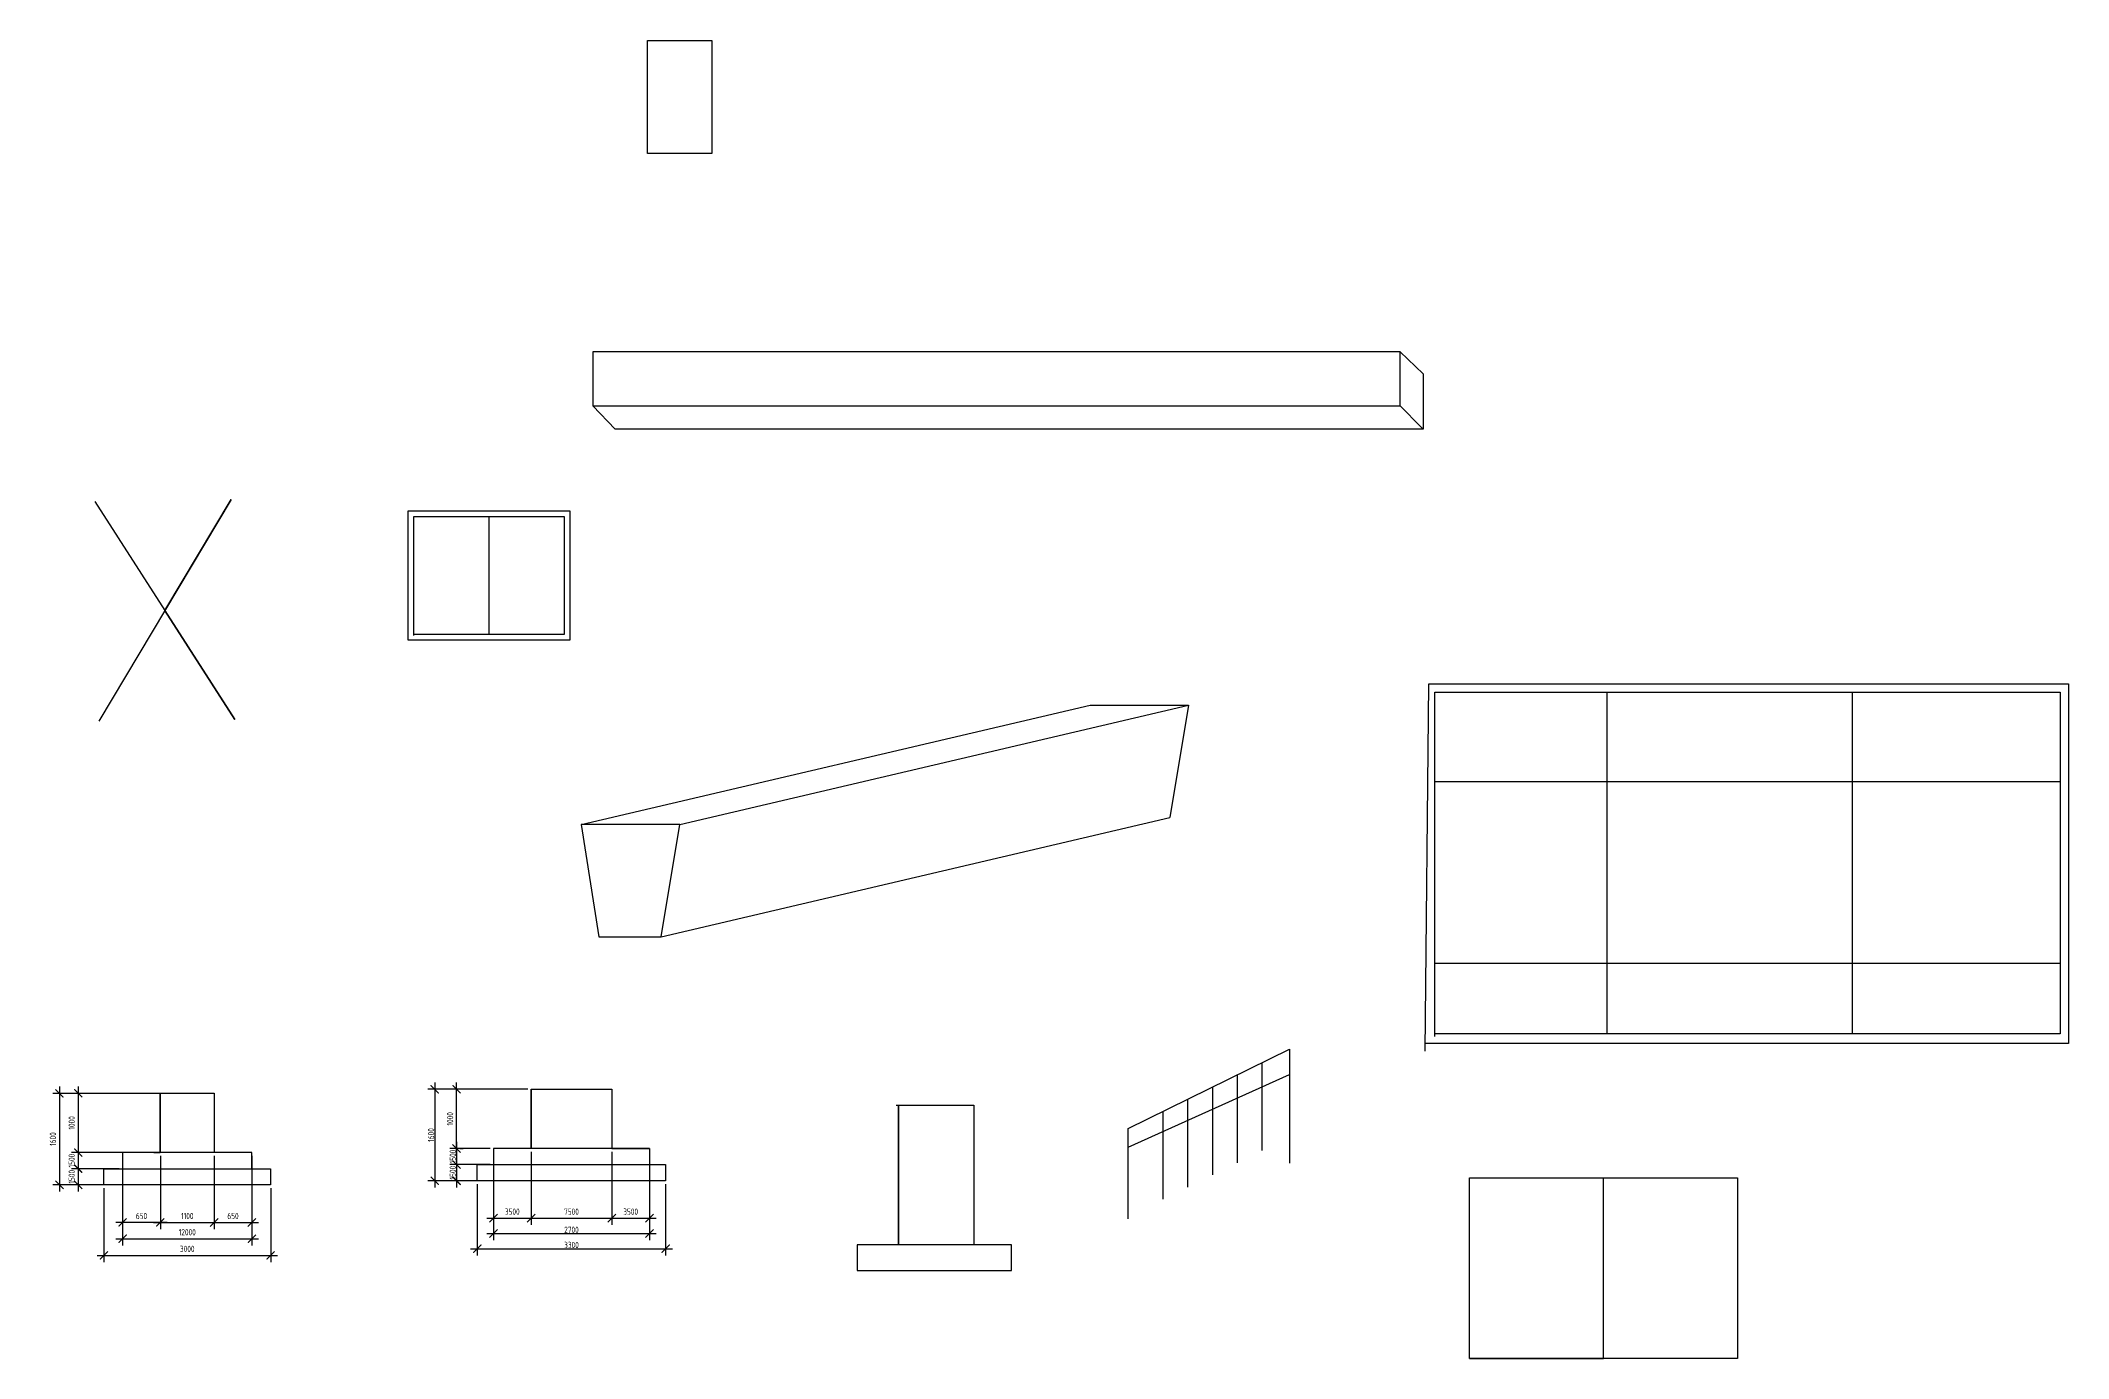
# Paper-space layout 'Лист1' of a CAD drawing. Header units: millimetres. Extents: x 14 to 391, y 36 to 281.
import ezdxf

# ---------------------------------------------------------------- set-up
doc = ezdxf.new("R2010")
doc.units = ezdxf.units.MM
doc.header["$LTSCALE"] = 0.5
doc.layers.add('размеры', color=7, linetype='Continuous')
doc.layers.add('ТОНКИЕе', color=7, linetype='Continuous', lineweight=25)
doc.styles.add('Наклонный', font='isocpeur.ttf', dxfattribs={"width": 0.7, "height": 3.5})
doc.dimstyles.new('СТРОИТЕЛЬНЫЙ', dxfattribs={"dimtxt": 3.5, "dimasz": 2.5, "dimexe": 1.25, "dimexo": 0.625, "dimtad": 1, "dimdec": 0, "dimlfac": 500, "dimdsep": 46, "dimtxsty": 'Наклонный', "dimblk1": 'ARCHTICK', "dimblk2": 'ARCHTICK', "dimsah": 1, "dimcen": 0, "dimdle": 1.25, "dimadec": 0, "dimazin": 0, "dimtfac": 0.75, "dimtdec": 0, "dimtmove": 0, "dimatfit": 3, "dimldrblk": 'ARCHTICK', "dimfxl": 1, "dimtolj": 1, "dimtzin": 0, "dimarcsym": 0})

# ---------------------------------------------------------------- blocks, each defined once
blk = doc.blocks.new('_ArchTick')
at = {"color": 0, "linetype": 'ByBlock', "const_width": 0.15}
blk.add_lwpolyline([(-0.5, -0.5), (0.5, 0.5)], dxfattribs=at)
blk = doc.blocks.new('*D692')
at = {"layer": 'Defpoints', "color": 0, "transparency": 16777216}
for p in [(36.05, 74.69), (46.05, 74.69), (46.05, 61.7)]:
    blk.add_point(p, dxfattribs=at)
at = {"layer": 'размеры', "color": 0, "lineweight": -2, "transparency": 16777216}
for p, q in [((36.05, 74.07), (36.05, 60.45)), ((46.05, 74.07), (46.05, 60.45)), ((34.8, 61.7), (47.3, 61.7))]:
    blk.add_line(p, q, dxfattribs=at)
at = {"layer": 'размеры', "color": 0, "lineweight": -2, "transparency": 16777216, "xscale": 1.5, "yscale": 1.5, "zscale": 1.5, "rotation": 180}
blk.add_blockref('_ArchTick', (36.05, 61.7), dxfattribs=at)
at = {"layer": 'размеры', "color": 0, "lineweight": -2, "transparency": 16777216, "xscale": 1.5, "yscale": 1.5, "zscale": 1.5}
blk.add_blockref('_ArchTick', (46.05, 61.7), dxfattribs=at)
at = {"layer": 'размеры', "color": 0, "lineweight": 5, "transparency": 16777216, "insert": (41.05, 62.9), "char_height": 3.5, "attachment_point": 5, "style": 'Наклонный'}
blk.add_mtext('\\A1;{\\H0.33333x;1100}', dxfattribs=at)
blk = doc.blocks.new('*D693')
at = {"layer": 'Defpoints', "color": 0, "transparency": 16777216}
for p in [(29.05, 74.69), (36.05, 74.69), (29.05, 61.7)]:
    blk.add_point(p, dxfattribs=at)
at = {"layer": 'размеры', "color": 0, "lineweight": -2, "transparency": 16777216}
for p, q in [((29.05, 74.07), (29.05, 60.45)), ((36.05, 74.07), (36.05, 60.45)), ((37.3, 61.7), (27.8, 61.7))]:
    blk.add_line(p, q, dxfattribs=at)
at = {"layer": 'размеры', "color": 0, "lineweight": -2, "transparency": 16777216, "xscale": 1.5, "yscale": 1.5, "zscale": 1.5, "rotation": 180}
blk.add_blockref('_ArchTick', (29.05, 61.7), dxfattribs=at)
at = {"layer": 'размеры', "color": 0, "lineweight": -2, "transparency": 16777216, "xscale": 1.5, "yscale": 1.5, "zscale": 1.5}
blk.add_blockref('_ArchTick', (36.05, 61.7), dxfattribs=at)
at = {"layer": 'размеры', "color": 0, "lineweight": 5, "transparency": 16777216, "insert": (32.55, 62.9), "char_height": 3.5, "attachment_point": 5, "style": 'Наклонный'}
blk.add_mtext('\\A1;{\\H0.33333x;650}', dxfattribs=at)
blk = doc.blocks.new('*D694')
at = {"layer": 'Defpoints', "color": 0, "transparency": 16777216}
for p in [(46.05, 74.69), (53.05, 74.69), (53.05, 61.7)]:
    blk.add_point(p, dxfattribs=at)
at = {"layer": 'размеры', "color": 0, "lineweight": -2, "transparency": 16777216}
for p, q in [((46.05, 74.07), (46.05, 60.45)), ((53.05, 74.07), (53.05, 60.45)), ((44.8, 61.7), (54.3, 61.7))]:
    blk.add_line(p, q, dxfattribs=at)
at = {"layer": 'размеры', "color": 0, "lineweight": -2, "transparency": 16777216, "xscale": 1.5, "yscale": 1.5, "zscale": 1.5, "rotation": 180}
blk.add_blockref('_ArchTick', (46.05, 61.7), dxfattribs=at)
at = {"layer": 'размеры', "color": 0, "lineweight": -2, "transparency": 16777216, "xscale": 1.5, "yscale": 1.5, "zscale": 1.5}
blk.add_blockref('_ArchTick', (53.05, 61.7), dxfattribs=at)
at = {"layer": 'размеры', "color": 0, "lineweight": 5, "transparency": 16777216, "insert": (49.55, 62.9), "char_height": 3.5, "attachment_point": 5, "style": 'Наклонный'}
blk.add_mtext('\\A1;{\\H0.33333x;650}', dxfattribs=at)
blk = doc.blocks.new('*D695')
at = {"layer": 'Defpoints', "color": 0, "transparency": 16777216}
for p in [(29.05, 74.69), (53.05, 74.69), (53.05, 58.68)]:
    blk.add_point(p, dxfattribs=at)
at = {"layer": 'размеры', "color": 0, "lineweight": -2, "transparency": 16777216}
for p, q in [((29.05, 74.07), (29.05, 57.43)), ((53.05, 74.07), (53.05, 57.43)), ((27.8, 58.68), (54.3, 58.68))]:
    blk.add_line(p, q, dxfattribs=at)
at = {"layer": 'размеры', "color": 0, "lineweight": -2, "transparency": 16777216, "xscale": 1.5, "yscale": 1.5, "zscale": 1.5, "rotation": 180}
blk.add_blockref('_ArchTick', (29.05, 58.68), dxfattribs=at)
at = {"layer": 'размеры', "color": 0, "lineweight": -2, "transparency": 16777216, "xscale": 1.5, "yscale": 1.5, "zscale": 1.5}
blk.add_blockref('_ArchTick', (53.05, 58.68), dxfattribs=at)
at = {"layer": 'размеры', "color": 0, "lineweight": 5, "transparency": 16777216, "insert": (41.05, 59.89), "char_height": 3.5, "attachment_point": 5, "style": 'Наклонный'}
blk.add_mtext('\\A1;{\\H0.33333x;12000}', dxfattribs=at)
blk = doc.blocks.new('*D696')
at = {"layer": 'Defpoints', "color": 0, "transparency": 16777216}
for p in [(25.55, 68.69), (56.55, 68.69), (56.55, 55.58)]:
    blk.add_point(p, dxfattribs=at)
at = {"layer": 'размеры', "color": 0, "lineweight": -2, "transparency": 16777216}
for p, q in [((25.55, 68.07), (25.55, 54.33)), ((56.55, 68.07), (56.55, 54.33)), ((24.3, 55.58), (57.8, 55.58))]:
    blk.add_line(p, q, dxfattribs=at)
at = {"layer": 'размеры', "color": 0, "lineweight": -2, "transparency": 16777216, "xscale": 1.5, "yscale": 1.5, "zscale": 1.5, "rotation": 180}
blk.add_blockref('_ArchTick', (25.55, 55.58), dxfattribs=at)
at = {"layer": 'размеры', "color": 0, "lineweight": -2, "transparency": 16777216, "xscale": 1.5, "yscale": 1.5, "zscale": 1.5}
blk.add_blockref('_ArchTick', (56.55, 55.58), dxfattribs=at)
at = {"layer": 'размеры', "color": 0, "lineweight": 5, "transparency": 16777216, "insert": (41.05, 56.79), "char_height": 3.5, "attachment_point": 5, "style": 'Наклонный'}
blk.add_mtext('\\A1;{\\H0.33333x;3000}', dxfattribs=at)
blk = doc.blocks.new('*D697')
at = {"layer": 'Defpoints', "color": 0, "transparency": 16777216}
for p in [(46.05, 85.69), (20.79, 74.69), (46.05, 74.69)]:
    blk.add_point(p, dxfattribs=at)
at = {"layer": 'размеры', "color": 0, "lineweight": -2, "transparency": 16777216}
for p, q in [((20.79, 86.94), (20.79, 73.44)), ((45.42, 85.69), (19.54, 85.69)), ((45.42, 74.69), (19.54, 74.69))]:
    blk.add_line(p, q, dxfattribs=at)
at = {"layer": 'размеры', "color": 0, "lineweight": -2, "transparency": 16777216, "xscale": 1.5, "yscale": 1.5, "zscale": 1.5}
for p, rotation in [((20.79, 85.69), 90), ((20.79, 74.69), 270)]:
    blk.add_blockref('_ArchTick', p, dxfattribs=dict(at, rotation=rotation))
at = {"layer": 'размеры', "color": 0, "lineweight": 5, "transparency": 16777216, "insert": (19.58, 80.19), "char_height": 3.5, "attachment_point": 5, "rotation": 90, "style": 'Наклонный'}
blk.add_mtext('\\A1;{\\H0.33333x;1000}', dxfattribs=at)
blk = doc.blocks.new('*D698')
at = {"layer": 'Defpoints', "color": 0, "transparency": 16777216}
for p in [(20.79, 71.69), (29.05, 74.69), (29.05, 71.69)]:
    blk.add_point(p, dxfattribs=at)
at = {"layer": 'размеры', "color": 0, "lineweight": -2, "transparency": 16777216}
for p, q in [((20.79, 75.94), (20.79, 70.44)), ((28.42, 74.69), (19.54, 74.69)), ((28.42, 71.69), (19.54, 71.69))]:
    blk.add_line(p, q, dxfattribs=at)
at = {"layer": 'размеры', "color": 0, "lineweight": -2, "transparency": 16777216, "xscale": 1.5, "yscale": 1.5, "zscale": 1.5}
for p, rotation in [((20.79, 74.69), 90), ((20.79, 71.69), 270)]:
    blk.add_blockref('_ArchTick', p, dxfattribs=dict(at, rotation=rotation))
at = {"layer": 'размеры', "color": 0, "lineweight": 5, "transparency": 16777216, "insert": (19.58, 73.19), "char_height": 3.5, "attachment_point": 5, "rotation": 90, "style": 'Наклонный'}
blk.add_mtext('\\A1;{\\H0.33333x;1500}', dxfattribs=at)
blk = doc.blocks.new('*D699')
at = {"layer": 'Defpoints', "color": 0, "transparency": 16777216}
for p in [(25.55, 71.69), (20.79, 68.69), (25.55, 68.69)]:
    blk.add_point(p, dxfattribs=at)
at = {"layer": 'размеры', "color": 0, "lineweight": -2, "transparency": 16777216}
for p, q in [((24.92, 71.69), (19.54, 71.69)), ((20.79, 72.94), (20.79, 67.44)), ((24.92, 68.69), (19.54, 68.69))]:
    blk.add_line(p, q, dxfattribs=at)
at = {"layer": 'размеры', "color": 0, "lineweight": -2, "transparency": 16777216, "xscale": 1.5, "yscale": 1.5, "zscale": 1.5}
for p, rotation in [((20.79, 71.69), 90), ((20.79, 68.69), 270)]:
    blk.add_blockref('_ArchTick', p, dxfattribs=dict(at, rotation=rotation))
at = {"layer": 'размеры', "color": 0, "lineweight": 5, "transparency": 16777216, "insert": (19.58, 70.19), "char_height": 3.5, "attachment_point": 5, "rotation": 90, "style": 'Наклонный'}
blk.add_mtext('\\A1;{\\H0.33333x;1500}', dxfattribs=at)
blk = doc.blocks.new('*D700')
at = {"layer": 'Defpoints', "color": 0, "transparency": 16777216}
for p in [(36.05, 85.69), (17.3, 68.69), (36.05, 68.69)]:
    blk.add_point(p, dxfattribs=at)
at = {"layer": 'размеры', "color": 0, "lineweight": -2, "transparency": 16777216}
for p, q in [((17.3, 86.94), (17.3, 67.44)), ((35.42, 85.69), (16.05, 85.69)), ((35.42, 68.69), (16.05, 68.69))]:
    blk.add_line(p, q, dxfattribs=at)
at = {"layer": 'размеры', "color": 0, "lineweight": -2, "transparency": 16777216, "xscale": 1.5, "yscale": 1.5, "zscale": 1.5}
for p, rotation in [((17.3, 85.69), 90), ((17.3, 68.69), 270)]:
    blk.add_blockref('_ArchTick', p, dxfattribs=dict(at, rotation=rotation))
at = {"layer": 'размеры', "color": 0, "lineweight": 5, "transparency": 16777216, "insert": (16.09, 77.19), "char_height": 3.5, "attachment_point": 5, "rotation": 90, "style": 'Наклонный'}
blk.add_mtext('\\A1;{\\H0.33333x;1600}', dxfattribs=at)
blk = doc.blocks.new('*D701')
at = {"layer": 'Defpoints', "color": 0, "transparency": 16777216}
for p in [(97.94, 75.45), (91.09, 72.45), (97.94, 72.45)]:
    blk.add_point(p, dxfattribs=at)
at = {"layer": 'размеры', "color": 0, "lineweight": -2, "transparency": 16777216}
for p, q in [((97.32, 75.45), (89.84, 75.45)), ((91.09, 76.7), (91.09, 71.2)), ((97.32, 72.45), (89.84, 72.45))]:
    blk.add_line(p, q, dxfattribs=at)
at = {"layer": 'размеры', "color": 0, "lineweight": -2, "transparency": 16777216, "xscale": 1.5, "yscale": 1.5, "zscale": 1.5}
for p, rotation in [((91.09, 75.45), 90), ((91.09, 72.45), 270)]:
    blk.add_blockref('_ArchTick', p, dxfattribs=dict(at, rotation=rotation))
at = {"layer": 'размеры', "color": 0, "lineweight": 5, "transparency": 16777216, "insert": (90.4, 73.95), "char_height": 3.5, "attachment_point": 5, "rotation": 90, "style": 'Наклонный'}
blk.add_mtext('\\A1;{\\H0.33333x;1500}', dxfattribs=at)
blk = doc.blocks.new('*D702')
at = {"layer": 'Defpoints', "color": 0, "transparency": 16777216}
for p in [(94.94, 72.45), (91.09, 69.45), (94.94, 69.45)]:
    blk.add_point(p, dxfattribs=at)
at = {"layer": 'размеры', "color": 0, "lineweight": -2, "transparency": 16777216}
for p, q in [((94.32, 72.45), (89.84, 72.45)), ((91.09, 73.7), (91.09, 68.2)), ((94.32, 69.45), (89.84, 69.45))]:
    blk.add_line(p, q, dxfattribs=at)
at = {"layer": 'размеры', "color": 0, "lineweight": -2, "transparency": 16777216, "xscale": 1.5, "yscale": 1.5, "zscale": 1.5}
for p, rotation in [((91.09, 72.45), 90), ((91.09, 69.45), 270)]:
    blk.add_blockref('_ArchTick', p, dxfattribs=dict(at, rotation=rotation))
at = {"layer": 'размеры', "color": 0, "lineweight": 5, "transparency": 16777216, "insert": (90.4, 70.95), "char_height": 3.5, "attachment_point": 5, "rotation": 90, "style": 'Наклонный'}
blk.add_mtext('\\A1;{\\H0.33333x;1500}', dxfattribs=at)
blk = doc.blocks.new('*D703')
at = {"layer": 'Defpoints', "color": 0, "transparency": 16777216}
for p in [(104.94, 86.45), (87.03, 69.45), (97.94, 69.45)]:
    blk.add_point(p, dxfattribs=at)
at = {"layer": 'размеры', "color": 0, "lineweight": -2, "transparency": 16777216}
for p, q in [((87.03, 87.7), (87.03, 68.2)), ((104.32, 86.45), (85.78, 86.45)), ((97.32, 69.45), (85.78, 69.45))]:
    blk.add_line(p, q, dxfattribs=at)
at = {"layer": 'размеры', "color": 0, "lineweight": -2, "transparency": 16777216, "xscale": 1.5, "yscale": 1.5, "zscale": 1.5}
for p, rotation in [((87.03, 86.45), 90), ((87.03, 69.45), 270)]:
    blk.add_blockref('_ArchTick', p, dxfattribs=dict(at, rotation=rotation))
at = {"layer": 'размеры', "color": 0, "lineweight": 5, "transparency": 16777216, "insert": (86.35, 77.95), "char_height": 3.5, "attachment_point": 5, "rotation": 90, "style": 'Наклонный'}
blk.add_mtext('\\A1;{\\H0.33333x;1600}', dxfattribs=at)
blk = doc.blocks.new('*D704')
at = {"layer": 'Defpoints', "color": 0, "transparency": 16777216}
for p in [(126.94, 75.45), (97.94, 72.45), (126.94, 59.66)]:
    blk.add_point(p, dxfattribs=at)
at = {"layer": 'размеры', "color": 0, "lineweight": -2, "transparency": 16777216}
for p, q in [((97.94, 71.83), (97.94, 58.41)), ((126.94, 74.83), (126.94, 58.41)), ((96.69, 59.66), (128.19, 59.66))]:
    blk.add_line(p, q, dxfattribs=at)
at = {"layer": 'размеры', "color": 0, "lineweight": -2, "transparency": 16777216, "xscale": 1.5, "yscale": 1.5, "zscale": 1.5, "rotation": 180}
blk.add_blockref('_ArchTick', (97.94, 59.66), dxfattribs=at)
at = {"layer": 'размеры', "color": 0, "lineweight": -2, "transparency": 16777216, "xscale": 1.5, "yscale": 1.5, "zscale": 1.5}
blk.add_blockref('_ArchTick', (126.94, 59.66), dxfattribs=at)
at = {"layer": 'размеры', "color": 0, "lineweight": 5, "transparency": 16777216, "insert": (112.44, 60.34), "char_height": 3.5, "attachment_point": 5, "style": 'Наклонный'}
blk.add_mtext('\\A1;{\\H0.33333x;2700}', dxfattribs=at)
blk = doc.blocks.new('*D705')
at = {"layer": 'Defpoints', "color": 0, "transparency": 16777216}
for p in [(94.94, 69.45), (129.94, 69.45), (129.94, 56.83)]:
    blk.add_point(p, dxfattribs=at)
at = {"layer": 'размеры', "color": 0, "lineweight": -2, "transparency": 16777216}
for p, q in [((94.94, 68.83), (94.94, 55.58)), ((129.94, 68.83), (129.94, 55.58)), ((93.69, 56.83), (131.19, 56.83))]:
    blk.add_line(p, q, dxfattribs=at)
at = {"layer": 'размеры', "color": 0, "lineweight": -2, "transparency": 16777216, "xscale": 1.5, "yscale": 1.5, "zscale": 1.5, "rotation": 180}
blk.add_blockref('_ArchTick', (94.94, 56.83), dxfattribs=at)
at = {"layer": 'размеры', "color": 0, "lineweight": -2, "transparency": 16777216, "xscale": 1.5, "yscale": 1.5, "zscale": 1.5}
blk.add_blockref('_ArchTick', (129.94, 56.83), dxfattribs=at)
at = {"layer": 'размеры', "color": 0, "lineweight": 5, "transparency": 16777216, "insert": (112.44, 57.52), "char_height": 3.5, "attachment_point": 5, "style": 'Наклонный'}
blk.add_mtext('\\A1;{\\H0.33333x;3300}', dxfattribs=at)
blk = doc.blocks.new('*D706')
at = {"layer": 'Defpoints', "color": 0, "transparency": 16777216}
for p in [(97.94, 75.45), (104.94, 75.45), (104.94, 62.5)]:
    blk.add_point(p, dxfattribs=at)
at = {"layer": 'размеры', "color": 0, "lineweight": -2, "transparency": 16777216}
for p, q in [((97.94, 74.83), (97.94, 61.25)), ((104.94, 74.83), (104.94, 61.25)), ((96.69, 62.5), (106.19, 62.5))]:
    blk.add_line(p, q, dxfattribs=at)
at = {"layer": 'размеры', "color": 0, "lineweight": -2, "transparency": 16777216, "xscale": 1.5, "yscale": 1.5, "zscale": 1.5, "rotation": 180}
blk.add_blockref('_ArchTick', (97.94, 62.5), dxfattribs=at)
at = {"layer": 'размеры', "color": 0, "lineweight": -2, "transparency": 16777216, "xscale": 1.5, "yscale": 1.5, "zscale": 1.5}
blk.add_blockref('_ArchTick', (104.94, 62.5), dxfattribs=at)
at = {"layer": 'размеры', "color": 0, "lineweight": 5, "transparency": 16777216, "insert": (101.44, 63.71), "char_height": 3.5, "attachment_point": 5, "style": 'Наклонный'}
blk.add_mtext('\\A1;{\\H0.33333x;3500}', dxfattribs=at)
blk = doc.blocks.new('*D707')
at = {"layer": 'Defpoints', "color": 0, "transparency": 16777216}
for p in [(104.94, 75.45), (119.94, 75.45), (119.94, 62.5)]:
    blk.add_point(p, dxfattribs=at)
at = {"layer": 'размеры', "color": 0, "lineweight": -2, "transparency": 16777216}
for p, q in [((104.94, 74.83), (104.94, 61.25)), ((119.94, 74.83), (119.94, 61.25)), ((103.69, 62.5), (121.19, 62.5))]:
    blk.add_line(p, q, dxfattribs=at)
at = {"layer": 'размеры', "color": 0, "lineweight": -2, "transparency": 16777216, "xscale": 1.5, "yscale": 1.5, "zscale": 1.5, "rotation": 180}
blk.add_blockref('_ArchTick', (104.94, 62.5), dxfattribs=at)
at = {"layer": 'размеры', "color": 0, "lineweight": -2, "transparency": 16777216, "xscale": 1.5, "yscale": 1.5, "zscale": 1.5}
blk.add_blockref('_ArchTick', (119.94, 62.5), dxfattribs=at)
at = {"layer": 'размеры', "color": 0, "lineweight": 5, "transparency": 16777216, "insert": (112.44, 63.71), "char_height": 3.5, "attachment_point": 5, "style": 'Наклонный'}
blk.add_mtext('\\A1;{\\H0.33333x;7500}', dxfattribs=at)
blk = doc.blocks.new('*D708')
at = {"layer": 'Defpoints', "color": 0, "transparency": 16777216}
for p in [(119.94, 75.45), (126.94, 75.45), (126.94, 62.5)]:
    blk.add_point(p, dxfattribs=at)
at = {"layer": 'размеры', "color": 0, "lineweight": -2, "transparency": 16777216}
for p, q in [((119.94, 74.83), (119.94, 61.25)), ((126.94, 74.83), (126.94, 61.25)), ((118.69, 62.5), (128.19, 62.5))]:
    blk.add_line(p, q, dxfattribs=at)
at = {"layer": 'размеры', "color": 0, "lineweight": -2, "transparency": 16777216, "xscale": 1.5, "yscale": 1.5, "zscale": 1.5, "rotation": 180}
blk.add_blockref('_ArchTick', (119.94, 62.5), dxfattribs=at)
at = {"layer": 'размеры', "color": 0, "lineweight": -2, "transparency": 16777216, "xscale": 1.5, "yscale": 1.5, "zscale": 1.5}
blk.add_blockref('_ArchTick', (126.94, 62.5), dxfattribs=at)
at = {"layer": 'размеры', "color": 0, "lineweight": 5, "transparency": 16777216, "insert": (123.44, 63.71), "char_height": 3.5, "attachment_point": 5, "style": 'Наклонный'}
blk.add_mtext('\\A1;{\\H0.33333x;3500}', dxfattribs=at)
blk = doc.blocks.new('*D709')
at = {"layer": 'Defpoints', "color": 0, "transparency": 16777216}
for p in [(91.09, 86.45), (95.05, 86.45), (91.09, 75.45)]:
    blk.add_point(p, dxfattribs=at)
at = {"layer": 'размеры', "color": 0, "lineweight": -2, "transparency": 16777216}
for p, q in [((91.09, 74.2), (91.09, 87.7)), ((94.42, 86.45), (89.84, 86.45)), ((91.71, 75.45), (92.34, 75.45))]:
    blk.add_line(p, q, dxfattribs=at)
at = {"layer": 'размеры', "color": 0, "lineweight": -2, "transparency": 16777216, "xscale": 1.5, "yscale": 1.5, "zscale": 1.5}
for p, rotation in [((91.09, 86.45), 90), ((91.09, 75.45), 270)]:
    blk.add_blockref('_ArchTick', p, dxfattribs=dict(at, rotation=rotation))
at = {"layer": 'размеры', "color": 0, "lineweight": 5, "transparency": 16777216, "insert": (89.88, 80.95), "char_height": 3.5, "attachment_point": 5, "rotation": 90, "style": 'Наклонный'}
blk.add_mtext('\\A1;{\\H0.33333x;1000}', dxfattribs=at)

psp = doc.layouts.new('Лист1')

# ---------------------------------------------------------------- linework, layer by layer
at = {"layer": 'ТОНКИЕе', "color": 0}
for points in [[(126.5497, 260.2703), (126.5497, 281.2703), (138.5497, 281.2703), (138.5497, 260.2703), (126.5497, 260.2703)], [(116.3901, 223.4301), (116.3901, 213.4301), (266.3901, 213.4301), (266.3901, 223.4301), (116.3901, 223.4301), (116.3901, 213.4301), (120.5725, 209.0706)], [(266.3901, 223.4301), (270.6751, 219.3292), (270.6751, 209.0706), (270.333, 209.4187), (270.333, 209.4187), (270.6751, 209.0706), (120.5725, 209.0706)], [(266.3901, 213.4301), (270.333, 209.4187)], [(23.9073, 195.6693), (49.9186, 155.1692), (36.913, 175.4192), (49.2156, 196.0205), (24.6103, 154.818)], [(82.122, 169.8796), (82.122, 193.8796), (112.122, 193.8796), (112.122, 169.8796), (82.122, 169.8796)], [(83.1475, 170.7295), (83.1475, 192.8648), (111.053, 192.8648), (111.053, 170.9422), (83.1475, 170.9422)], [(97.1002, 192.8648), (97.1002, 170.9422)], [(271.0634, 93.5256), (271.7603, 161.7508), (390.581, 161.7508), (390.581, 94.918), (271.0776, 94.918)], [(272.8457, 96.2615), (272.8457, 160.2437), (389.0212, 160.2437), (389.0212, 96.7285), (272.8457, 96.7285)], [(304.8247, 160.2437), (304.8247, 99.4607), (304.8247, 96.7285)], [(350.3894, 160.2437), (350.3894, 96.7285)], [(114.2701, 135.6384), (208.805, 157.8333)], [(132.5672, 135.6384), (227.1021, 157.8333)], [(208.805, 157.8333), (227.1021, 157.8333), (223.6169, 136.944)], [(272.8457, 143.6396), (389.0212, 143.6396)], [(129.0821, 114.7491), (223.6169, 136.944)], [(117.5375, 114.7491), (129.0821, 114.7491), (132.5672, 135.6384), (114.2701, 135.6384), (117.5375, 114.7491)], [(272.8457, 109.8952), (389.0212, 109.8952)], [(215.8708, 62.3841), (215.8708, 79.1459), (245.844, 93.9021), (245.844, 72.6991)], [(240.7233, 91.3811), (240.7233, 75.0755)], [(215.8708, 75.7076), (245.844, 89.1744)], [(231.5188, 86.8497), (231.5188, 70.544)], [(236.121, 89.1154), (236.121, 72.8098)], [(36.0453, 85.6934), (46.0453, 85.6934), (46.0453, 74.6934), (36.0453, 74.6934), (36.0453, 85.6934), (36.0453, 74.6934)], [(126.9405, 75.453), (104.9405, 75.453), (104.9405, 86.453), (104.9405, 75.453), (97.9405, 75.453), (97.9405, 72.453), (129.9405, 72.453)], [(104.9405, 86.453), (119.9405, 86.453)], [(104.9405, 86.453), (119.9405, 86.453), (119.9405, 75.453), (126.9405, 75.453), (126.9405, 72.453), (129.9405, 72.453), (129.9405, 69.453)], [(172.7702, 83.5081), (187.2065, 83.5081), (187.2065, 57.5212), (173.199, 57.5212), (173.199, 83.5081), (173.199, 57.5212), (165.5331, 57.5212), (165.5331, 52.7854), (187.2065, 52.7854), (194.2156, 52.7854), (194.2156, 57.5212), (187.2065, 57.5212)], [(226.9166, 84.5839), (226.9166, 68.2783)], [(222.3143, 82.3182), (222.3143, 66.0126)], [(53.0453, 71.6934), (56.5453, 71.6934), (56.5453, 68.6934), (29.0453, 68.6934), (25.5453, 68.6934), (25.5453, 71.6934), (29.0453, 71.6934)], [(36.0453, 74.6934), (34.8453, 74.6934), (36.0453, 74.6934), (29.0453, 74.6934), (29.0453, 71.6934), (46.0453, 71.6934), (53.0453, 71.6934), (53.0453, 74.6934), (46.0453, 74.6934)], [(129.9405, 69.453), (97.9405, 69.453), (94.9405, 69.453), (94.9405, 72.453), (97.9405, 72.453)], [(279.2791, 36.4406), (279.2791, 69.9719), (329.0639, 69.9719), (329.0639, 36.4406), (279.2791, 36.4406), (304.1715, 36.4406), (304.1715, 69.9719)]]:
    psp.add_lwpolyline(points, dxfattribs=at)

# ---------------------------------------------------------------- dimensions: what is measured, and where the dimension line sits
at = {"layer": 'размеры', "color": 0, "lineweight": 5}
for base, p1, p2, text, override, picture, middle in [((17.2994, 68.6934), (36.0453, 85.6934), (36.0453, 68.6934), '{\\H0.33333x;1600}', {"dimtxt": 1, "dimasz": 1.5}, '*D700', (17.2994, 77.1934)), ((87.0308, 69.453), (104.9405, 86.453), (97.9405, 69.453), '{\\H0.33333x;1600}', {"dimtxt": 2, "dimasz": 1.5, "dimgap": 0.1}, '*D703', (87.0308, 77.953)), ((20.7856, 71.6934), (29.0453, 74.6934), (29.0453, 71.6934), '{\\H0.33333x;<>}', {"dimtxt": 1, "dimasz": 1.5}, '*D698', (20.7856, 73.1934)), ((20.7856, 68.6934), (25.5453, 71.6934), (25.5453, 68.6934), '{\\H0.33333x;<>}', {"dimtxt": 1, "dimasz": 1.5}, '*D699', (20.7856, 70.1934))]:
    dim = psp.add_linear_dim(base=base, p1=p1, p2=p2, angle=90, text=text, dimstyle='СТРОИТЕЛЬНЫЙ', override=override, dxfattribs=at)
    dim.commit()
    dim.dimension.update_dxf_attribs({"geometry": picture, "text_midpoint": middle, "dimtype": 160})
for base, p1, p2, text, override, picture, middle in [((20.7856, 74.6934), (46.0453, 85.6934), (46.0453, 74.6934), '{\\H0.33333x;1000}', {"dimtxt": 1, "dimasz": 1.5}, '*D697', (19.5772, 80.1934)), ((91.086, 86.453), (91.086, 75.453), (95.0481, 86.453), '{\\H0.33333x;1000}', {"dimasz": 1.5}, '*D709', (89.8776, 80.953)), ((91.086, 72.453), (97.9405, 75.453), (97.9405, 72.453), '{\\H0.33333x;<>}', {"dimtxt": 2, "dimasz": 1.5, "dimgap": 0.1}, '*D701', (90.4026, 73.953)), ((91.086, 69.453), (94.9405, 72.453), (94.9405, 69.453), '{\\H0.33333x;<>}', {"dimtxt": 2, "dimasz": 1.5, "dimgap": 0.1}, '*D702', (90.4026, 70.953))]:
    dim = psp.add_linear_dim(base=base, p1=p1, p2=p2, angle=90, text=text, dimstyle='СТРОИТЕЛЬНЫЙ', override=override, dxfattribs=at)
    dim.commit()
    dim.dimension.update_dxf_attribs({"geometry": picture, "text_midpoint": middle})
for base, p1, p2, text, override, picture, middle in [((104.9405, 62.4999), (97.9405, 75.453), (104.9405, 75.453), '{\\H0.33333x;<>}', {"dimasz": 1.5}, '*D706', (101.4405, 63.7083)), ((119.9405, 62.4999), (104.9405, 75.453), (119.9405, 75.453), '{\\H0.33333x;<>}', {"dimasz": 1.5}, '*D707', (112.4405, 63.7083)), ((126.9405, 62.4999), (119.9405, 75.453), (126.9405, 75.453), '{\\H0.33333x;<>}', {"dimasz": 1.5}, '*D708', (123.4405, 63.7083)), ((29.0453, 61.6956), (36.0453, 74.6934), (29.0453, 74.6934), '{\\H0.33333x;650}', {"dimtxt": 1, "dimasz": 1.5}, '*D693', (32.5453, 62.9039)), ((46.0453, 61.6956), (36.0453, 74.6934), (46.0453, 74.6934), '{\\H0.33333x;1100}', {"dimtxt": 1, "dimasz": 1.5}, '*D692', (41.0453, 62.9039)), ((53.0453, 61.6956), (46.0453, 74.6934), (53.0453, 74.6934), '{\\H0.33333x;650}', {"dimtxt": 1, "dimasz": 1.5}, '*D694', (49.5453, 62.9039))]:
    dim = psp.add_linear_dim(base=base, p1=p1, p2=p2, text=text, dimstyle='СТРОИТЕЛЬНЫЙ', override=override, dxfattribs=at)
    dim.commit()
    dim.dimension.update_dxf_attribs({"geometry": picture, "text_midpoint": middle})
for base, p1, p2, text, override, picture, middle in [((126.9405, 59.6586), (97.9405, 72.453), (126.9405, 75.453), '{\\H0.33333x;2700}', {"dimtxt": 2, "dimasz": 1.5, "dimgap": 0.1}, '*D704', (112.4405, 59.6586)), ((53.0453, 58.6804), (29.0453, 74.6934), (53.0453, 74.6934), '{\\H0.33333x;<>}', {"dimtxt": 1, "dimasz": 1.5}, '*D695', (41.0453, 58.6804)), ((56.5453, 55.5777), (25.5453, 68.6934), (56.5453, 68.6934), '{\\H0.33333x;3000}', {"dimtxt": 1, "dimasz": 1.5}, '*D696', (41.0453, 55.5777)), ((129.9405, 56.8328), (94.9405, 69.453), (129.9405, 69.453), '{\\H0.33333x;3300}', {"dimtxt": 2, "dimasz": 1.5, "dimgap": 0.1}, '*D705', (112.4405, 56.8328))]:
    dim = psp.add_linear_dim(base=base, p1=p1, p2=p2, text=text, dimstyle='СТРОИТЕЛЬНЫЙ', override=override, dxfattribs=at)
    dim.commit()
    dim.dimension.update_dxf_attribs({"geometry": picture, "text_midpoint": middle, "dimtype": 160})

doc.saveas('drawing.dxf')
